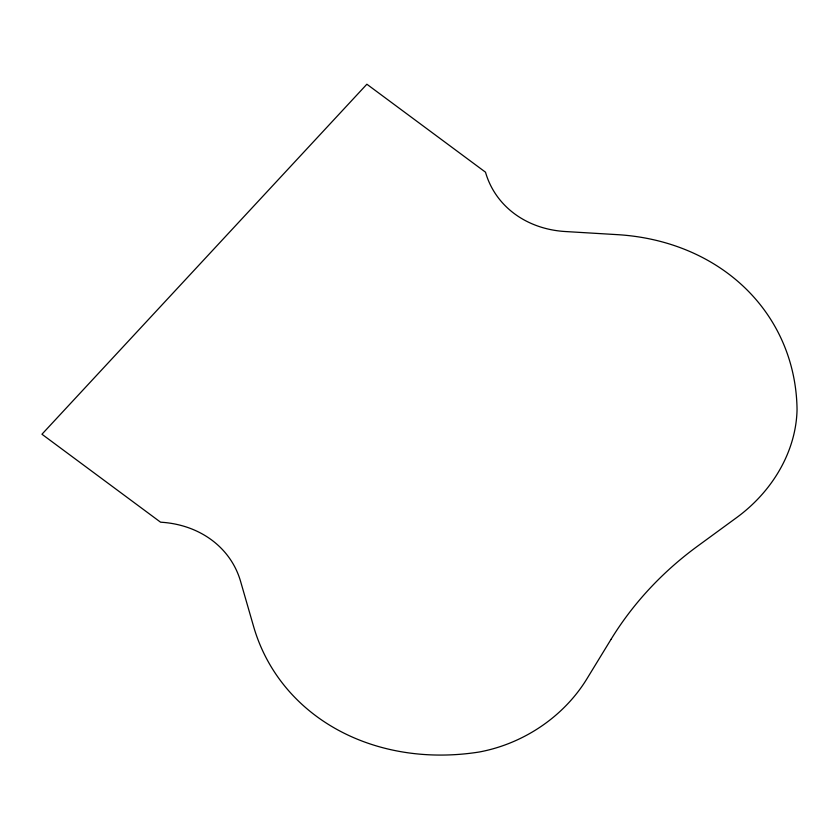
<?xml version="1.0" encoding="UTF-8"?>
<svg xmlns="http://www.w3.org/2000/svg" width="839" height="839" viewBox="0 0 839 839"><rect width="100%" height="100%" fill="white"/><g stroke="black" fill="none" stroke-linecap="round" stroke-linejoin="round"><path stroke-width="1.26" d="M611.012 639.381L586.891 678.845A140.931 119.904 -28.6 0 1 479.184 752.017A231.564 197.018 -28.6 0 1 253.598 626.492L240.583 581.385A106.931 90.979 -28.6 0 0 160.574 522.194L41.95 434.235L366.874 84.225L485.498 172.184A106.931 90.979 -28.6 0 0 565.36 231.533L617.378 234.647A231.564 197.018 -28.6 0 1 797.05 409.621A140.931 119.904 -28.6 0 1 736.464 517.736L697.513 546.199A296.24 252.046 -28.6 0 0 611.012 639.381"/></g></svg>
